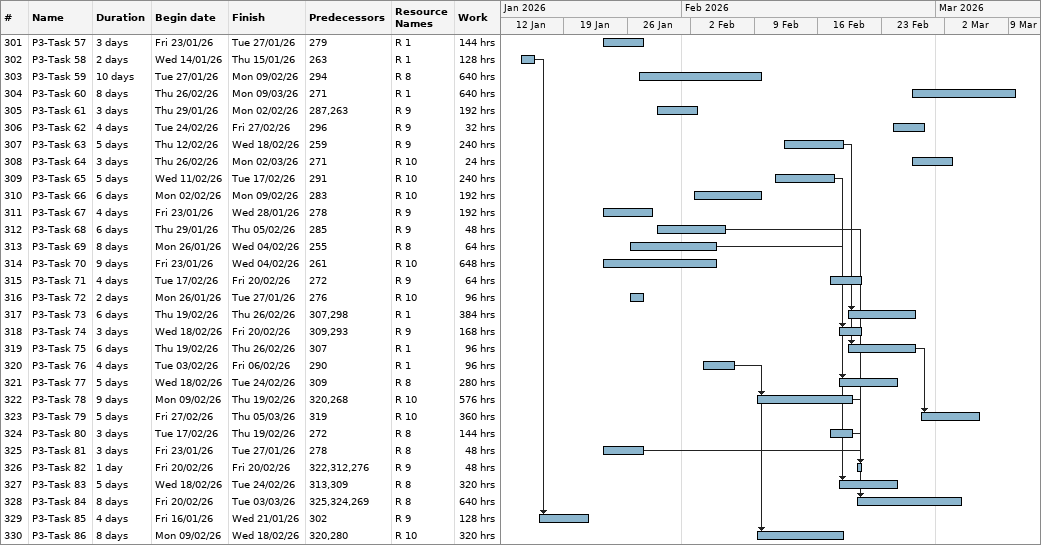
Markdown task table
| ID | Task | Duration | Start | Finish | Predecessors | Resources | Work (h) |
|---|---|---|---|---|---|---|---|
| 301 | P3-Task 57 | 3d | 2026-01-23 | 2026-01-27 | 279 | R 1 | 144 |
| 302 | P3-Task 58 | 2d | 2026-01-14 | 2026-01-15 | 263 | R 1 | 128 |
| 303 | P3-Task 59 | 10d | 2026-01-27 | 2026-02-09 | 294 | R 8 | 640 |
| 304 | P3-Task 60 | 8d | 2026-02-26 | 2026-03-09 | 271 | R 1 | 640 |
| 305 | P3-Task 61 | 3d | 2026-01-29 | 2026-02-02 | 287, 263 | R 9 | 192 |
| 306 | P3-Task 62 | 4d | 2026-02-24 | 2026-02-27 | 296 | R 9 | 32 |
| 307 | P3-Task 63 | 5d | 2026-02-12 | 2026-02-18 | 259 | R 9 | 240 |
| 308 | P3-Task 64 | 3d | 2026-02-26 | 2026-03-02 | 271 | R 10 | 24 |
| 309 | P3-Task 65 | 5d | 2026-02-11 | 2026-02-17 | 291 | R 10 | 240 |
| 310 | P3-Task 66 | 6d | 2026-02-02 | 2026-02-09 | 283 | R 10 | 192 |
| 311 | P3-Task 67 | 4d | 2026-01-23 | 2026-01-28 | 278 | R 9 | 192 |
| 312 | P3-Task 68 | 6d | 2026-01-29 | 2026-02-05 | 285 | R 9 | 48 |
| 313 | P3-Task 69 | 8d | 2026-01-26 | 2026-02-04 | 255 | R 8 | 64 |
| 314 | P3-Task 70 | 9d | 2026-01-23 | 2026-02-04 | 261 | R 10 | 648 |
| 315 | P3-Task 71 | 4d | 2026-02-17 | 2026-02-20 | 272 | R 9 | 64 |
| 316 | P3-Task 72 | 2d | 2026-01-26 | 2026-01-27 | 276 | R 10 | 96 |
| 317 | P3-Task 73 | 6d | 2026-02-19 | 2026-02-26 | 307, 298 | R 1 | 384 |
| 318 | P3-Task 74 | 3d | 2026-02-18 | 2026-02-20 | 309, 293 | R 9 | 168 |
| 319 | P3-Task 75 | 6d | 2026-02-19 | 2026-02-26 | 307 | R 1 | 96 |
| 320 | P3-Task 76 | 4d | 2026-02-03 | 2026-02-06 | 290 | R 1 | 96 |
| 321 | P3-Task 77 | 5d | 2026-02-18 | 2026-02-24 | 309 | R 8 | 280 |
| 322 | P3-Task 78 | 9d | 2026-02-09 | 2026-02-19 | 320, 268 | R 10 | 576 |
| 323 | P3-Task 79 | 5d | 2026-02-27 | 2026-03-05 | 319 | R 10 | 360 |
| 324 | P3-Task 80 | 3d | 2026-02-17 | 2026-02-19 | 272 | R 8 | 144 |
| 325 | P3-Task 81 | 3d | 2026-01-23 | 2026-01-27 | 278 | R 8 | 48 |
| 326 | P3-Task 82 | 1d | 2026-02-20 | 2026-02-20 | 322, 312, 276 | R 9 | 48 |
| 327 | P3-Task 83 | 5d | 2026-02-18 | 2026-02-24 | 313, 309 | R 8 | 320 |
| 328 | P3-Task 84 | 8d | 2026-02-20 | 2026-03-03 | 325, 324, 269 | R 8 | 640 |
| 329 | P3-Task 85 | 4d | 2026-01-16 | 2026-01-21 | 302 | R 9 | 128 |
| 330 | P3-Task 86 | 8d | 2026-02-09 | 2026-02-18 | 320, 280 | R 10 | 320 |
